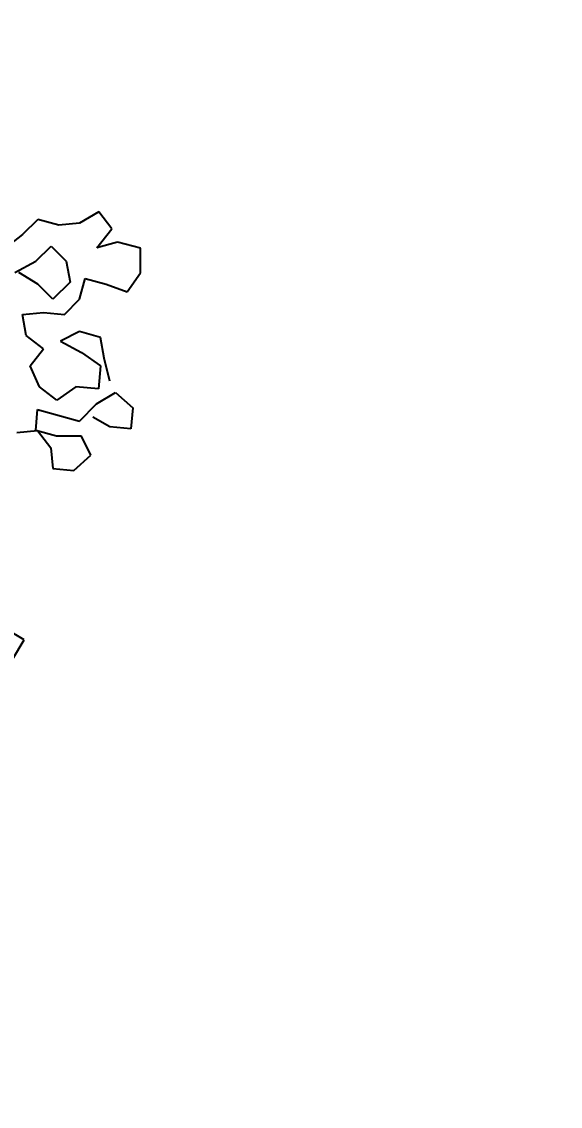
# Model space of a CAD drawing. Header units: millimetres. Extents: x 684983 to 685377, y 990360 to 990509.
# Drawn here: x 685050.355 to 685050.864, y 990434.803 to 990435.826 of the extents above; entities that cross this region are included whole.
import ezdxf

# ---------------------------------------------------------------- set-up
doc = ezdxf.new("R2010")
doc.units = ezdxf.units.MM
doc.layers.add('GRID LEVELS', color=7, linetype='Continuous', lineweight=13)
doc.layers.add('JACK  FRUIT TREE', color=7, linetype='Continuous')
doc.styles.get("Standard").update_dxf_attribs({"font": 'RomanS'})

# ---------------------------------------------------------------- blocks, each defined once
blk = doc.blocks.new('JT')
at = {"color": 3}
for p, q in [((0.79834, 1.06602, 157.72663), (0.78637, 1.05885, 157.72663)), ((0.8067, 1.05524, 157.72663), (0.79834, 1.06602, 157.72663)), ((0.76005, 1.06127, 157.72663), (0.75047, 1.0517, 157.72663)), ((0.7732, 1.05767, 157.72663), (0.76005, 1.06127, 157.72663)), ((0.78637, 1.05885, 157.72663), (0.7732, 1.05767, 157.72663)), ((0.75047, 1.0517, 157.72663), (0.73969, 1.04334, 157.72663)), ((0.79712, 1.04329, 157.72663), (0.8067, 1.05524, 157.72663)), ((0.75883, 1.03495, 157.72663), (0.76841, 1.04451, 157.72663)), ((0.76841, 1.04451, 157.72663), (0.77797, 1.03493, 157.72663)), ((0.81028, 1.04686, 157.72663), (0.79712, 1.04329, 157.72663)), ((0.82464, 1.04326, 157.72663), (0.81028, 1.04686, 157.72663)), ((0.82462, 1.02771, 157.72663), (0.82464, 1.04326, 157.72663)), ((0.74566, 1.02778, 157.72663), (0.75883, 1.03495, 157.72663)), ((0.77797, 1.03493, 157.72663), (0.78035, 1.02177, 157.72663)), ((0.76001, 1.02059, 157.72663), (0.74805, 1.02778, 157.72663)), ((0.78632, 1.01099, 157.72663), (0.78992, 1.02415, 157.72663)), ((0.78992, 1.02415, 157.72663), (0.80308, 1.02055, 157.72663)), ((0.81624, 1.01575, 157.72663), (0.82462, 1.02771, 157.72663)), ((0.76957, 1.01101, 157.72663), (0.76001, 1.02059, 157.72663)), ((0.78035, 1.02177, 157.72663), (0.76957, 1.01101, 157.72663)), ((0.80308, 1.02055, 157.72663), (0.81624, 1.01575, 157.72663)), ((0.77674, 1.00143, 157.72663), (0.78632, 1.01099, 157.72663)), ((0.75042, 1.00145, 157.72663), (0.76358, 1.00264, 157.72663)), ((0.7528, 0.98829, 157.72663), (0.75042, 1.00145, 157.72663)), ((0.76358, 1.00264, 157.72663), (0.77674, 1.00143, 157.72663)), ((0.7863, 0.99065, 157.72663), (0.77433, 0.98468, 157.72663)), ((0.79946, 0.98705, 157.72663), (0.7863, 0.99065, 157.72663)), ((0.76356, 0.9799, 157.72663), (0.7528, 0.98829, 157.72663)), ((0.77433, 0.98468, 157.72663), (0.78749, 0.97749, 157.72663)), ((0.80184, 0.97389, 157.72663), (0.79946, 0.98705, 157.72663)), ((0.75518, 0.96914, 157.72663), (0.76356, 0.9799, 157.72663)), ((0.78749, 0.97749, 157.72663), (0.79945, 0.9691, 157.72663)), ((0.76115, 0.95598, 157.72663), (0.75518, 0.96914, 157.72663)), ((0.79945, 0.9691, 157.72663), (0.79824, 0.95475, 157.72663)), ((0.80542, 0.95953, 157.72663), (0.80184, 0.97389, 157.72663)), ((0.77191, 0.94759, 157.72663), (0.76115, 0.95598, 157.72663)), ((0.78388, 0.95596, 157.72663), (0.77191, 0.94759, 157.72663)), ((0.79824, 0.95475, 157.72663), (0.78388, 0.95596, 157.72663)), ((0.79703, 0.94518, 157.72663), (0.809, 0.95234, 157.72663)), ((0.809, 0.95234, 157.72663), (0.81976, 0.94276, 157.72663)), ((0.75873, 0.92846, 157.72663), (0.75994, 0.94162, 157.72663)), ((0.75994, 0.94162, 157.72663), (0.78625, 0.93442, 157.72663)), ((0.78625, 0.93442, 157.72663), (0.79703, 0.94518, 157.72663)), ((0.81976, 0.94276, 157.72663), (0.81855, 0.9296, 157.72663)), ((0.80539, 0.93081, 157.72663), (0.79463, 0.9368, 157.72663)), ((0.74676, 0.92728, 157.72663), (0.75992, 0.92846, 157.72663)), ((0.77189, 0.92486, 157.72663), (0.75873, 0.92846, 157.72663)), ((0.75992, 0.92846, 157.72663), (0.76829, 0.91768, 157.72663)), ((0.81855, 0.9296, 157.72663), (0.80539, 0.93081, 157.72663)), ((0.78744, 0.92485, 157.72663), (0.77189, 0.92486, 157.72663)), ((0.79341, 0.91288, 157.72663), (0.78744, 0.92485, 157.72663)), ((0.76829, 0.91768, 157.72663), (0.76947, 0.90452, 157.72663)), ((0.78263, 0.90331, 157.72663), (0.79341, 0.91288, 157.72663)), ((0.76947, 0.90452, 157.72663), (0.78263, 0.90331, 157.72663)), ((0.75143, 0.79686, 157.72663), (0.73947, 0.80405, 157.72663)), ((0.74424, 0.7849, 157.72663), (0.75143, 0.79686, 157.72663))]:
    blk.add_line(p, q, dxfattribs=at)

msp = doc.modelspace()

# ---------------------------------------------------------------- block references
at = {"layer": 'JACK  FRUIT TREE', "xscale": 1.5, "yscale": 1.5, "zscale": 1.5}
msp.add_blockref('JT', (685049.2305, 990434.0479, -138.05), dxfattribs=at)

# ---------------------------------------------------------------- texts
at = {"layer": 'GRID LEVELS', "width": 0.5}
for s, p in [('98.611', (685049.63, 990435.1578, 98.6113)), ('98.455', (685049.63, 990433.1578, 98.4546))]:
    msp.add_text(s, height=0.8, rotation=45, dxfattribs=at).set_placement(p)

doc.saveas('drawing.dxf')
